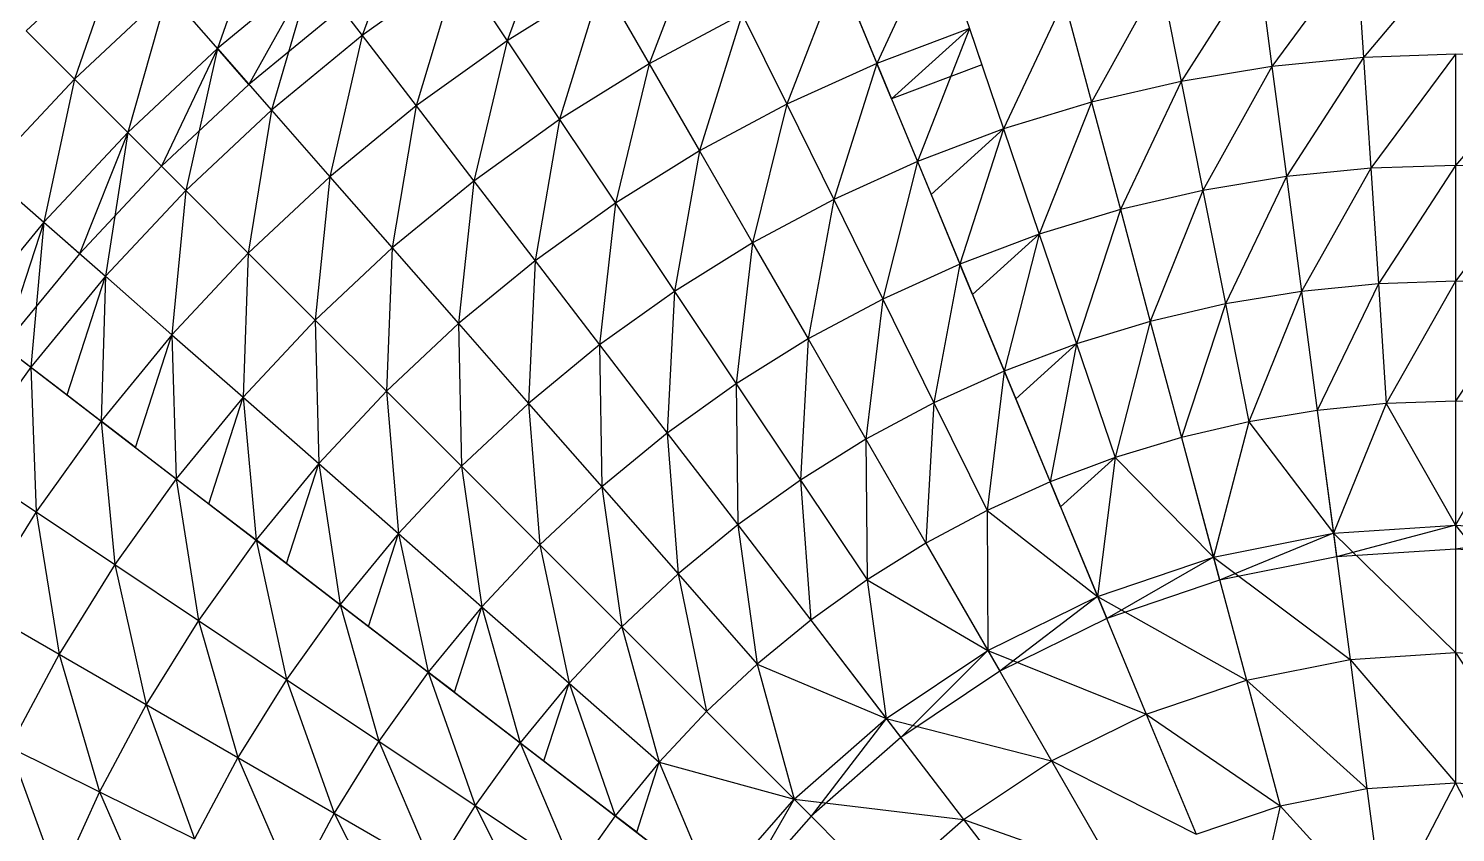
# Model space of a CAD drawing. Extents: x -1560 to 4680, y -1560 to 1560.
# Drawn here: x 2140 to 3120, y 431 to 983 of the extents above; entities that cross this region are included whole.
import ezdxf

# ---------------------------------------------------------------- set-up
doc = ezdxf.new("R2010")
doc.units = 0
doc.header["$MEASUREMENT"] = 0
for name, color, linetype in [('L30X30X3', 1, 'Continuous'), ('TRIO25X148_A', 4, 'Continuous'), ('TRIO25X148_B', 6, 'Continuous'), ('TRIO25X148_C', 96, 'Continuous'), ('TRIO25X148_D', 3, 'Continuous'), ('TRIO25X148_F', 52, 'Continuous')]:
    doc.layers.add(name, color=color, linetype=linetype)

msp = doc.modelspace()

# ---------------------------------------------------------------- linework, layer by layer
at = {"layer": 'L30X30X3'}
for p, q in [((2786.34, 982.93, 1048.46), (2794.83, 957.92, 1018.43)), ((2291.59, 944.62, 744.42), (2269.96, 969.29, 767.3)), ((2732.88, 934.6, 1018.43), (2722.77, 959, 1048.46)), ((2231.58, 888.42, 744.42), (2208.38, 911.62, 767.3)), ((2750.62, 891.76, 1108.7), (2760.02, 869.07, 1077.13)), ((2175.38, 828.41, 744.42), (2150.71, 850.04, 767.3)), ((2788.46, 800.4, 1131.46), (2779.81, 821.3, 1164.45)), ((2141.89, 750.53, 843.13), (2166.78, 731.43, 818.32)), ((2810.22, 747.87, 1215.51), (2818.11, 728.84, 1181.23)), ((2213.79, 695.36, 888.79), (2190.13, 713.52, 915.44)), ((2241.72, 673.93, 983.97), (2264.07, 656.78, 955.58)), ((2848.84, 654.64, 1226.25), (2841.76, 671.74, 1261.71)), ((3120, 642.05, 1302.88), (3120, 625.71, 1266.37)), ((2317.44, 615.82, 1018.43), (2296.48, 631.91, 1048.46)), ((3036.2, 636.56, 1302.88), (3038.33, 620.36, 1266.37)), ((2953.82, 620.18, 1302.88), (2958.05, 604.39, 1266.37)), ((2874.3, 593.18, 1302.88), (2880.55, 578.08, 1266.37)), ((2354.23, 587.6, 1108.7), (2373.71, 572.65, 1077.13)), ((2798.97, 556.03, 1302.88), (2807.14, 541.88, 1266.37)), ((2432.68, 527.4, 1131.46), (2414.73, 541.17, 1164.45)), ((2729.14, 509.38, 1302.88), (2739.09, 496.41, 1266.37)), ((2477.79, 492.79, 1215.51), (2494.13, 480.25, 1181.23)), ((2666, 454, 1302.88), (2677.55, 442.45, 1266.37)), ((2557.84, 431.36, 1226.25), (2543.16, 442.62, 1261.71))]:
    msp.add_line(p, q, dxfattribs=at)
at = {"layer": 'TRIO25X148_A'}
for p, q in [((2764.15, 1048.3, 983.97), (2786.34, 982.93, 1048.46)), ((2984.51, 1029.14, 1048.46), (2994.01, 956.98, 1108.7)), ((3052.11, 1035.8, 1048.46), (3056.87, 963.17, 1108.7)), ((2335.17, 1022.81, 767.3), (2369.47, 978.11, 843.13)), ((2435.05, 1025.1, 843.13), (2468.83, 974.55, 915.44)), ((2696.35, 1022.78, 983.97), (2722.77, 959, 1048.46)), ((2533.96, 1015.05, 915.44), (2566.47, 958.73, 983.97)), ((2917.49, 1018.07, 1048.46), (2931.69, 946.69, 1108.7)), ((2235.88, 1008.15, 688.22), (2269.96, 969.29, 767.3)), ((2851.34, 1002.65, 1048.46), (2870.18, 932.35, 1108.7)), ((2630.36, 992.88, 983.97), (2660.9, 930.97, 1048.46)), ((2138.72, 981.28, 606.18), (2171.84, 948.16, 688.22)), ((2786.34, 982.93, 1048.46), (2809.73, 914.01, 1108.7)), ((2369.47, 978.11, 843.13), (2406.48, 929.87, 915.44)), ((2468.83, 974.55, 915.44), (2504.96, 920.48, 983.97)), ((2269.96, 969.29, 767.3), (2307.11, 926.93, 843.13)), ((3056.87, 963.17, 1108.7), (3061.86, 887.07, 1164.45)), ((3120, 965.24, 1108.7), (3120, 888.97, 1164.45)), ((2566.47, 958.73, 983.97), (2600.99, 898.95, 1048.46)), ((2722.77, 959, 1048.46), (2750.62, 891.76, 1108.7)), ((2994.01, 956.98, 1108.7), (3003.97, 881.36, 1164.45)), ((2171.84, 948.16, 688.22), (2208.38, 911.62, 767.3)), ((2931.69, 946.69, 1108.7), (2946.57, 871.89, 1164.45)), ((2660.9, 930.97, 1048.46), (2693.09, 865.7, 1108.7)), ((2870.18, 932.35, 1108.7), (2889.92, 858.68, 1164.45)), ((2307.11, 926.93, 843.13), (2347.19, 881.22, 915.44)), ((2406.48, 929.87, 915.44), (2446.07, 878.28, 983.97)), ((2208.38, 911.62, 767.3), (2248.22, 871.78, 843.13)), ((2504.96, 920.48, 983.97), (2543.31, 863.08, 1048.46)), ((2809.73, 914.01, 1108.7), (2834.25, 841.79, 1164.45)), ((2600.99, 898.95, 1048.46), (2637.38, 835.92, 1108.7)), ((2750.62, 891.76, 1108.7), (2779.81, 821.3, 1164.45)), ((2111.85, 884.12, 688.22), (2150.71, 850.04, 767.3)), ((3061.86, 887.07, 1164.45), (3067.06, 807.76, 1215.51)), ((3120, 888.97, 1164.45), (3120, 809.49, 1215.51)), ((2347.19, 881.22, 915.44), (2390.07, 832.32, 983.97)), ((2446.07, 878.28, 983.97), (2488.09, 823.52, 1048.46)), ((3003.97, 881.36, 1164.45), (3014.34, 802.56, 1215.51)), ((2248.22, 871.78, 843.13), (2291.21, 828.79, 915.44)), ((2543.31, 863.08, 1048.46), (2583.74, 802.57, 1108.7)), ((2693.09, 865.7, 1108.7), (2726.82, 797.29, 1164.45)), ((2946.57, 871.89, 1164.45), (2962.08, 793.93, 1215.51)), ((2889.92, 858.68, 1164.45), (2910.49, 781.91, 1215.51)), ((2150.71, 850.04, 767.3), (2193.07, 812.89, 843.13)), ((2637.38, 835.92, 1108.7), (2675.51, 769.87, 1164.45)), ((2834.25, 841.79, 1164.45), (2859.8, 766.53, 1215.51)), ((2291.21, 828.79, 915.44), (2337.2, 782.8, 983.97)), ((2390.07, 832.32, 983.97), (2435.59, 780.42, 1048.46)), ((2488.09, 823.52, 1048.46), (2532.4, 765.77, 1108.7)), ((2779.81, 821.3, 1164.45), (2810.22, 747.87, 1215.51)), ((2193.07, 812.89, 843.13), (2238.78, 772.81, 915.44)), ((3067.06, 807.76, 1215.51), (3072.45, 725.53, 1261.71)), ((3120, 809.49, 1215.51), (3120, 727.09, 1261.71)), ((2583.74, 802.57, 1108.7), (2626.11, 739.15, 1164.45)), ((2726.82, 797.29, 1164.45), (2761.97, 726.01, 1215.51)), ((2962.08, 793.93, 1215.51), (2978.15, 713.12, 1261.71)), ((3014.34, 802.56, 1215.51), (3025.1, 720.87, 1261.71)), ((2097.19, 784.83, 767.3), (2141.89, 750.53, 843.13)), ((2337.2, 782.8, 983.97), (2386.01, 733.99, 1048.46)), ((2435.59, 780.42, 1048.46), (2483.58, 725.7, 1108.7)), ((2910.49, 781.91, 1215.51), (2931.82, 702.31, 1261.71)), ((2238.78, 772.81, 915.44), (2287.68, 729.93, 983.97)), ((2532.4, 765.77, 1108.7), (2578.83, 705.27, 1164.45)), ((2675.51, 769.87, 1164.45), (2715.25, 701.04, 1215.51)), ((2859.8, 766.53, 1215.51), (2886.29, 688.5, 1261.71)), ((2141.89, 750.53, 843.13), (2190.13, 713.52, 915.44)), ((2810.22, 747.87, 1215.51), (2841.76, 671.74, 1261.71)), ((2626.11, 739.15, 1164.45), (2670.27, 673.07, 1215.51)), ((2287.68, 729.93, 983.97), (2339.58, 684.41, 1048.46)), ((2386.01, 733.99, 1048.46), (2437.47, 682.53, 1108.7)), ((2483.58, 725.7, 1108.7), (2533.86, 668.36, 1164.45)), ((2761.97, 726.01, 1215.51), (2798.42, 652.1, 1261.71)), ((3120, 727.09, 1261.71), (3120, 642.05, 1302.88)), ((3025.1, 720.87, 1261.71), (3036.2, 636.56, 1302.88)), ((2190.13, 713.52, 915.44), (2241.72, 673.93, 983.97)), ((2578.83, 705.27, 1164.45), (2627.21, 642.21, 1215.51)), ((2715.25, 701.04, 1215.51), (2756.46, 629.67, 1261.71)), ((2931.82, 702.31, 1261.71), (2953.82, 620.18, 1302.88)), ((2094.9, 684.95, 843.13), (2145.45, 651.17, 915.44)), ((2339.58, 684.41, 1048.46), (2394.3, 636.42, 1108.7)), ((2437.47, 682.53, 1108.7), (2491.4, 628.6, 1164.45)), ((2241.72, 673.93, 983.97), (2296.48, 631.91, 1048.46)), ((2533.86, 668.36, 1164.45), (2586.27, 608.61, 1215.51)), ((2670.27, 673.07, 1215.51), (2716.05, 604.55, 1261.71)), ((2841.76, 671.74, 1261.71), (2874.3, 593.18, 1302.88)), ((2145.45, 651.17, 915.44), (2199.52, 615.04, 983.97)), ((2627.21, 642.21, 1215.51), (2677.38, 576.84, 1261.71)), ((3120, 642.05, 1302.88), (3120, 554.7, 1338.86)), ((2296.48, 631.91, 1048.46), (2354.23, 587.6, 1108.7)), ((2394.3, 636.42, 1108.7), (2451.64, 586.14, 1164.45)), ((2491.4, 628.6, 1164.45), (2547.6, 572.4, 1215.51)), ((2756.46, 629.67, 1261.71), (2798.97, 556.03, 1302.88)), ((3036.2, 636.56, 1302.88), (3047.6, 549.96, 1338.86)), ((2953.82, 620.18, 1302.88), (2976.43, 535.8, 1338.86)), ((2199.52, 615.04, 983.97), (2256.92, 576.69, 1048.46)), ((2586.27, 608.61, 1215.51), (2640.6, 546.65, 1261.71)), ((2874.3, 593.18, 1302.88), (2907.72, 512.48, 1338.86)), ((2104.95, 586.04, 915.44), (2161.27, 553.53, 983.97)), ((2354.23, 587.6, 1108.7), (2414.73, 541.17, 1164.45)), ((2451.64, 586.14, 1164.45), (2511.39, 533.73, 1215.51)), ((2256.92, 576.69, 1048.46), (2317.43, 536.26, 1108.7)), ((2547.6, 572.4, 1215.51), (2605.87, 514.13, 1261.71)), ((2677.38, 576.84, 1261.71), (2729.14, 509.38, 1302.88)), ((2161.27, 553.53, 983.97), (2221.05, 519.01, 1048.46)), ((2798.97, 556.03, 1302.88), (2842.65, 480.39, 1338.86)), ((3047.6, 549.96, 1338.86), (3059.26, 461.37, 1369.53)), ((3120, 554.7, 1338.86), (3120, 465.35, 1369.53)), ((2414.73, 541.17, 1164.45), (2477.79, 492.79, 1215.51)), ((2317.43, 536.26, 1108.7), (2380.85, 493.89, 1164.45)), ((2511.39, 533.73, 1215.51), (2573.35, 479.4, 1261.71)), ((2976.43, 535.8, 1338.86), (2999.56, 449.49, 1369.53)), ((2221.05, 519.01, 1048.46), (2284.08, 482.62, 1108.7)), ((2605.87, 514.13, 1261.71), (2666, 454, 1302.88)), ((2907.72, 512.48, 1338.86), (2941.92, 429.93, 1369.53)), ((2729.14, 509.38, 1302.88), (2782.32, 440.08, 1338.86)), ((2380.85, 493.89, 1164.45), (2446.93, 449.73, 1215.51)), ((2477.79, 492.79, 1215.51), (2543.16, 442.62, 1261.71)), ((2127.12, 489.64, 983.97), (2189.03, 459.1, 1048.46)), ((2284.08, 482.62, 1108.7), (2350.13, 444.49, 1164.45)), ((2842.65, 480.39, 1338.86), (2887.33, 403, 1369.53)), ((3059.26, 461.37, 1369.53), (3071.14, 371.11, 1394.78)), ((2189.03, 459.1, 1048.46), (2254.3, 426.91, 1108.7)), ((2666, 454, 1302.88), (2727.77, 392.23, 1338.86)), ((2350.13, 444.49, 1164.45), (2418.96, 404.75, 1215.51)), ((2446.93, 449.73, 1215.51), (2515.45, 403.95, 1261.71)), ((2543.16, 442.62, 1261.71), (2610.62, 390.86, 1302.88)), ((2782.32, 440.08, 1338.86), (2836.71, 369.19, 1369.53))]:
    msp.add_line(p, q, dxfattribs=at)
at = {"layer": 'TRIO25X148_B'}
for p, q in [((2335.17, 1022.81, 767.3), (2291.59, 944.62, 744.42)), ((2696.35, 1022.78, 983.97), (2732.88, 934.6, 1018.43)), ((2235.88, 1008.15, 688.22), (2291.59, 944.62, 744.42)), ((2732.88, 934.6, 1018.43), (2786.34, 982.93, 1048.46)), ((2269.96, 969.29, 767.3), (2231.58, 888.42, 744.42)), ((2722.77, 959, 1048.46), (2760.02, 869.07, 1077.13)), ((2171.84, 948.16, 688.22), (2231.58, 888.42, 744.42)), ((2208.38, 911.62, 767.3), (2175.38, 828.41, 744.42)), ((2760.02, 869.07, 1077.13), (2809.73, 914.01, 1108.7)), ((2750.62, 891.76, 1108.7), (2788.46, 800.4, 1131.46)), ((2111.85, 884.12, 688.22), (2175.38, 828.41, 744.42)), ((2150.71, 850.04, 767.3), (2123.22, 764.85, 744.42)), ((2788.46, 800.4, 1131.46), (2834.25, 841.79, 1164.45)), ((2779.81, 821.3, 1164.45), (2818.11, 728.84, 1181.23)), ((2166.78, 731.43, 818.32), (2193.07, 812.89, 843.13)), ((2097.19, 784.83, 767.3), (2166.78, 731.43, 818.32)), ((2213.79, 695.36, 888.79), (2238.78, 772.81, 915.44)), ((2818.11, 728.84, 1181.23), (2859.8, 766.53, 1215.51)), ((2141.89, 750.53, 843.13), (2213.79, 695.36, 888.79)), ((2810.22, 747.87, 1215.51), (2848.84, 654.64, 1226.25)), ((2264.07, 656.78, 955.58), (2287.68, 729.93, 983.97)), ((3120, 727.09, 1261.71), (3120, 625.71, 1266.37)), ((3025.1, 720.87, 1261.71), (3038.33, 620.36, 1266.37)), ((2190.13, 713.52, 915.44), (2264.07, 656.78, 955.58)), ((2931.82, 702.31, 1261.71), (2958.05, 604.39, 1266.37)), ((2848.84, 654.64, 1226.25), (2886.29, 688.5, 1261.71)), ((2317.44, 615.82, 1018.43), (2339.58, 684.41, 1048.46)), ((2241.72, 673.93, 983.97), (2317.44, 615.82, 1018.43)), ((2841.76, 671.74, 1261.71), (2880.55, 578.08, 1266.37)), ((3120, 642.05, 1302.88), (3038.33, 620.36, 1266.37)), ((2296.48, 631.91, 1048.46), (2373.71, 572.65, 1077.13)), ((2373.71, 572.65, 1077.13), (2394.3, 636.42, 1108.7)), ((2756.46, 629.67, 1261.71), (2807.14, 541.88, 1266.37)), ((3036.2, 636.56, 1302.88), (2958.05, 604.39, 1266.37)), ((3203.8, 636.56, 1302.88), (3120, 625.71, 1266.37)), ((2953.82, 620.18, 1302.88), (2880.55, 578.08, 1266.37)), ((2874.3, 593.18, 1302.88), (2807.14, 541.88, 1266.37)), ((2354.23, 587.6, 1108.7), (2432.68, 527.4, 1131.46)), ((2432.68, 527.4, 1131.46), (2451.64, 586.14, 1164.45)), ((2677.38, 576.84, 1261.71), (2739.09, 496.41, 1266.37)), ((2798.97, 556.03, 1302.88), (2739.09, 496.41, 1266.37)), ((2414.73, 541.17, 1164.45), (2494.13, 480.25, 1181.23)), ((2494.13, 480.25, 1181.23), (2511.39, 533.73, 1215.51)), ((2605.87, 514.13, 1261.71), (2677.55, 442.45, 1266.37)), ((2729.14, 509.38, 1302.88), (2677.55, 442.45, 1266.37)), ((2477.79, 492.79, 1215.51), (2557.84, 431.36, 1226.25)), ((2557.84, 431.36, 1226.25), (2573.35, 479.4, 1261.71)), ((3059.26, 461.37, 1369.53), (3072.39, 361.67, 1355.93)), ((2666, 454, 1302.88), (2623.59, 380.91, 1266.37)), ((2543.16, 442.62, 1261.71), (2623.59, 380.91, 1266.37))]:
    msp.add_line(p, q, dxfattribs=at)
at = {"layer": 'TRIO25X148_C'}
for p, q in [((2205, 1043.36, 606.18), (2138.72, 981.28, 606.18)), ((2335.17, 1022.81, 767.3), (2269.96, 969.29, 767.3)), ((2435.05, 1025.1, 843.13), (2369.47, 978.11, 843.13)), ((2533.96, 1015.05, 915.44), (2468.83, 974.55, 915.44)), ((2235.88, 1008.15, 688.22), (2171.84, 948.16, 688.22)), ((2630.36, 992.88, 983.97), (2566.47, 958.73, 983.97)), ((2786.34, 982.93, 1048.46), (2722.77, 959, 1048.46)), ((2369.47, 978.11, 843.13), (2307.11, 926.93, 843.13)), ((2468.83, 974.55, 915.44), (2406.48, 929.87, 915.44)), ((2269.96, 969.29, 767.3), (2208.38, 911.62, 767.3)), ((3056.87, 963.17, 1108.7), (2994.01, 956.98, 1108.7)), ((3120, 965.24, 1108.7), (3056.87, 963.17, 1108.7)), ((3183.13, 963.17, 1108.7), (3120, 965.24, 1108.7)), ((2566.47, 958.73, 983.97), (2504.96, 920.48, 983.97)), ((2722.77, 959, 1048.46), (2660.9, 930.97, 1048.46)), ((2994.01, 956.98, 1108.7), (2931.69, 946.69, 1108.7)), ((2171.84, 948.16, 688.22), (2111.85, 884.12, 688.22)), ((2931.69, 946.69, 1108.7), (2870.18, 932.35, 1108.7)), ((2660.9, 930.97, 1048.46), (2600.99, 898.95, 1048.46)), ((2870.18, 932.35, 1108.7), (2809.73, 914.01, 1108.7)), ((2307.11, 926.93, 843.13), (2248.22, 871.78, 843.13)), ((2406.48, 929.87, 915.44), (2347.19, 881.22, 915.44)), ((2208.38, 911.62, 767.3), (2150.71, 850.04, 767.3)), ((2504.96, 920.48, 983.97), (2446.07, 878.28, 983.97)), ((2809.73, 914.01, 1108.7), (2750.62, 891.76, 1108.7)), ((2600.99, 898.95, 1048.46), (2543.31, 863.08, 1048.46)), ((2750.62, 891.76, 1108.7), (2693.09, 865.7, 1108.7)), ((3061.86, 887.07, 1164.45), (3003.97, 881.36, 1164.45)), ((3120, 888.97, 1164.45), (3061.86, 887.07, 1164.45)), ((3178.14, 887.07, 1164.45), (3120, 888.97, 1164.45)), ((2347.19, 881.22, 915.44), (2291.21, 828.79, 915.44)), ((2446.07, 878.28, 983.97), (2390.07, 832.32, 983.97)), ((3003.97, 881.36, 1164.45), (2946.57, 871.89, 1164.45)), ((2248.22, 871.78, 843.13), (2193.07, 812.89, 843.13)), ((2543.31, 863.08, 1048.46), (2488.09, 823.52, 1048.46)), ((2693.09, 865.7, 1108.7), (2637.38, 835.92, 1108.7)), ((2946.57, 871.89, 1164.45), (2889.92, 858.68, 1164.45)), ((2889.92, 858.68, 1164.45), (2834.25, 841.79, 1164.45)), ((2150.71, 850.04, 767.3), (2097.19, 784.83, 767.3)), ((2637.38, 835.92, 1108.7), (2583.74, 802.57, 1108.7)), ((2834.25, 841.79, 1164.45), (2779.81, 821.3, 1164.45)), ((2291.21, 828.79, 915.44), (2238.78, 772.81, 915.44)), ((2390.07, 832.32, 983.97), (2337.2, 782.8, 983.97)), ((2488.09, 823.52, 1048.46), (2435.59, 780.42, 1048.46)), ((2779.81, 821.3, 1164.45), (2726.82, 797.29, 1164.45)), ((2193.07, 812.89, 843.13), (2141.89, 750.53, 843.13)), ((3067.06, 807.76, 1215.51), (3014.34, 802.56, 1215.51)), ((3120, 809.49, 1215.51), (3067.06, 807.76, 1215.51)), ((3172.94, 807.76, 1215.51), (3120, 809.49, 1215.51)), ((2583.74, 802.57, 1108.7), (2532.4, 765.77, 1108.7)), ((2726.82, 797.29, 1164.45), (2675.51, 769.87, 1164.45)), ((2962.08, 793.93, 1215.51), (2910.49, 781.91, 1215.51)), ((3014.34, 802.56, 1215.51), (2962.08, 793.93, 1215.51)), ((2337.2, 782.8, 983.97), (2287.68, 729.93, 983.97)), ((2435.59, 780.42, 1048.46), (2386.01, 733.99, 1048.46)), ((2910.49, 781.91, 1215.51), (2859.8, 766.53, 1215.51)), ((2238.78, 772.81, 915.44), (2190.13, 713.52, 915.44)), ((2532.4, 765.77, 1108.7), (2483.58, 725.7, 1108.7)), ((2675.51, 769.87, 1164.45), (2626.11, 739.15, 1164.45)), ((2859.8, 766.53, 1215.51), (2810.22, 747.87, 1215.51)), ((2141.89, 750.53, 843.13), (2094.9, 684.95, 843.13)), ((2810.22, 747.87, 1215.51), (2761.97, 726.01, 1215.51)), ((2626.11, 739.15, 1164.45), (2578.83, 705.27, 1164.45)), ((2287.68, 729.93, 983.97), (2241.72, 673.93, 983.97)), ((2386.01, 733.99, 1048.46), (2339.58, 684.41, 1048.46)), ((2483.58, 725.7, 1108.7), (2437.47, 682.53, 1108.7)), ((2761.97, 726.01, 1215.51), (2715.25, 701.04, 1215.51)), ((3072.45, 725.53, 1261.71), (3025.1, 720.87, 1261.71)), ((3120, 727.09, 1261.71), (3072.45, 725.53, 1261.71)), ((3167.55, 725.53, 1261.71), (3120, 727.09, 1261.71)), ((3025.1, 720.87, 1261.71), (2978.15, 713.12, 1261.71)), ((2190.13, 713.52, 915.44), (2145.45, 651.17, 915.44)), ((2978.15, 713.12, 1261.71), (2931.82, 702.31, 1261.71)), ((2578.83, 705.27, 1164.45), (2533.86, 668.36, 1164.45)), ((2715.25, 701.04, 1215.51), (2670.27, 673.07, 1215.51)), ((2931.82, 702.31, 1261.71), (2886.29, 688.5, 1261.71)), ((2886.29, 688.5, 1261.71), (2841.76, 671.74, 1261.71)), ((2339.58, 684.41, 1048.46), (2296.48, 631.91, 1048.46)), ((2437.47, 682.53, 1108.7), (2394.3, 636.42, 1108.7)), ((2241.72, 673.93, 983.97), (2199.52, 615.04, 983.97)), ((2533.86, 668.36, 1164.45), (2491.4, 628.6, 1164.45)), ((2670.27, 673.07, 1215.51), (2627.21, 642.21, 1215.51)), ((2841.76, 671.74, 1261.71), (2798.42, 652.1, 1261.71)), ((2145.45, 651.17, 915.44), (2104.95, 586.04, 915.44)), ((2798.42, 652.1, 1261.71), (2756.46, 629.67, 1261.71)), ((2627.21, 642.21, 1215.51), (2586.27, 608.61, 1215.51)), ((3036.2, 636.56, 1302.88), (3120, 642.05, 1302.88)), ((3120, 642.05, 1302.88), (3203.8, 636.56, 1302.88)), ((2296.48, 631.91, 1048.46), (2256.92, 576.69, 1048.46)), ((2394.3, 636.42, 1108.7), (2354.23, 587.6, 1108.7)), ((2491.4, 628.6, 1164.45), (2451.64, 586.14, 1164.45)), ((2756.46, 629.67, 1261.71), (2716.05, 604.55, 1261.71)), ((2953.82, 620.18, 1302.88), (3036.2, 636.56, 1302.88)), ((2874.3, 593.18, 1302.88), (2953.82, 620.18, 1302.88)), ((2199.52, 615.04, 983.97), (2161.27, 553.53, 983.97)), ((2586.27, 608.61, 1215.51), (2547.6, 572.4, 1215.51)), ((2716.05, 604.55, 1261.71), (2677.38, 576.84, 1261.71)), ((2798.97, 556.03, 1302.88), (2874.3, 593.18, 1302.88)), ((2354.23, 587.6, 1108.7), (2317.43, 536.26, 1108.7)), ((2451.64, 586.14, 1164.45), (2414.73, 541.17, 1164.45)), ((2256.92, 576.69, 1048.46), (2221.05, 519.01, 1048.46)), ((2547.6, 572.4, 1215.51), (2511.39, 533.73, 1215.51)), ((2677.38, 576.84, 1261.71), (2640.6, 546.65, 1261.71)), ((2161.27, 553.53, 983.97), (2127.12, 489.64, 983.97)), ((2729.14, 509.38, 1302.88), (2798.97, 556.03, 1302.88)), ((2976.43, 535.8, 1338.86), (3047.6, 549.96, 1338.86)), ((3047.6, 549.96, 1338.86), (3120, 554.7, 1338.86)), ((3120, 554.7, 1338.86), (3192.4, 549.96, 1338.86)), ((2414.73, 541.17, 1164.45), (2380.85, 493.89, 1164.45)), ((2640.6, 546.65, 1261.71), (2605.87, 514.13, 1261.71)), ((2317.43, 536.26, 1108.7), (2284.08, 482.62, 1108.7)), ((2511.39, 533.73, 1215.51), (2477.79, 492.79, 1215.51)), ((2907.72, 512.48, 1338.86), (2976.43, 535.8, 1338.86)), ((2221.05, 519.01, 1048.46), (2189.03, 459.1, 1048.46)), ((2605.87, 514.13, 1261.71), (2573.35, 479.4, 1261.71)), ((2842.65, 480.39, 1338.86), (2907.72, 512.48, 1338.86)), ((2666, 454, 1302.88), (2729.14, 509.38, 1302.88)), ((2380.85, 493.89, 1164.45), (2350.13, 444.49, 1164.45)), ((2477.79, 492.79, 1215.51), (2446.93, 449.73, 1215.51)), ((2284.08, 482.62, 1108.7), (2254.3, 426.91, 1108.7)), ((2782.32, 440.08, 1338.86), (2842.65, 480.39, 1338.86)), ((2573.35, 479.4, 1261.71), (2543.16, 442.62, 1261.71)), ((2999.56, 449.49, 1369.53), (3059.26, 461.37, 1369.53)), ((3059.26, 461.37, 1369.53), (3120, 465.35, 1369.53)), ((3120, 465.35, 1369.53), (3180.74, 461.37, 1369.53)), ((2189.03, 459.1, 1048.46), (2161, 397.23, 1048.46)), ((2610.62, 390.86, 1302.88), (2666, 454, 1302.88)), ((2350.13, 444.49, 1164.45), (2322.71, 393.18, 1164.45)), ((2446.93, 449.73, 1215.51), (2418.96, 404.75, 1215.51)), ((2543.16, 442.62, 1261.71), (2515.45, 403.95, 1261.71)), ((2941.92, 429.93, 1369.53), (2999.56, 449.49, 1369.53)), ((2727.77, 392.23, 1338.86), (2782.32, 440.08, 1338.86))]:
    msp.add_line(p, q, dxfattribs=at)
at = {"layer": 'TRIO25X148_D'}
for p, q in [((2403.75, 1071.95, 767.3), (2369.47, 978.11, 843.13)), ((2303.71, 1063.81, 688.22), (2269.96, 969.29, 767.3)), ((2503.56, 1067.7, 843.13), (2468.83, 974.55, 915.44)), ((2601.6, 1051.21, 915.44), (2566.47, 958.73, 983.97)), ((2764.15, 1048.3, 983.97), (2722.77, 959, 1048.46)), ((2205, 1043.36, 606.18), (2171.84, 948.16, 688.22)), ((2984.51, 1029.14, 1048.46), (2931.69, 946.69, 1108.7)), ((3052.11, 1035.8, 1048.46), (2994.01, 956.98, 1108.7)), ((3120, 1038.02, 1048.46), (3056.87, 963.17, 1108.7)), ((2335.17, 1022.81, 767.3), (2307.11, 926.93, 843.13)), ((2435.05, 1025.1, 843.13), (2406.48, 929.87, 915.44)), ((2696.35, 1022.78, 983.97), (2660.9, 930.97, 1048.46)), ((2533.96, 1015.05, 915.44), (2504.96, 920.48, 983.97)), ((2917.49, 1018.07, 1048.46), (2870.18, 932.35, 1108.7)), ((2235.88, 1008.15, 688.22), (2208.38, 911.62, 767.3)), ((2851.34, 1002.65, 1048.46), (2809.73, 914.01, 1108.7)), ((2630.36, 992.88, 983.97), (2600.99, 898.95, 1048.46)), ((2786.34, 982.93, 1048.46), (2750.62, 891.76, 1108.7)), ((2369.47, 978.11, 843.13), (2347.19, 881.22, 915.44)), ((2468.83, 974.55, 915.44), (2446.07, 878.28, 983.97)), ((2269.96, 969.29, 767.3), (2248.22, 871.78, 843.13)), ((3056.87, 963.17, 1108.7), (3003.97, 881.36, 1164.45)), ((3120, 965.24, 1108.7), (3061.86, 887.07, 1164.45)), ((3183.13, 963.17, 1108.7), (3120, 888.97, 1164.45)), ((2566.47, 958.73, 983.97), (2543.31, 863.08, 1048.46)), ((2722.77, 959, 1048.46), (2693.09, 865.7, 1108.7)), ((2994.01, 956.98, 1108.7), (2946.57, 871.89, 1164.45)), ((2171.84, 948.16, 688.22), (2150.71, 850.04, 767.3)), ((2931.69, 946.69, 1108.7), (2889.92, 858.68, 1164.45)), ((2660.9, 930.97, 1048.46), (2637.38, 835.92, 1108.7)), ((2870.18, 932.35, 1108.7), (2834.25, 841.79, 1164.45)), ((2307.11, 926.93, 843.13), (2291.21, 828.79, 915.44)), ((2406.48, 929.87, 915.44), (2390.07, 832.32, 983.97)), ((2208.38, 911.62, 767.3), (2193.07, 812.89, 843.13)), ((2504.96, 920.48, 983.97), (2488.09, 823.52, 1048.46)), ((2809.73, 914.01, 1108.7), (2779.81, 821.3, 1164.45)), ((2600.99, 898.95, 1048.46), (2583.74, 802.57, 1108.7)), ((2750.62, 891.76, 1108.7), (2726.82, 797.29, 1164.45)), ((3061.86, 887.07, 1164.45), (3014.34, 802.56, 1215.51)), ((3120, 888.97, 1164.45), (3067.06, 807.76, 1215.51)), ((3178.14, 887.07, 1164.45), (3120, 809.49, 1215.51)), ((2347.19, 881.22, 915.44), (2337.2, 782.8, 983.97)), ((2446.07, 878.28, 983.97), (2435.59, 780.42, 1048.46)), ((3003.97, 881.36, 1164.45), (2962.08, 793.93, 1215.51)), ((2248.22, 871.78, 843.13), (2238.78, 772.81, 915.44)), ((2543.31, 863.08, 1048.46), (2532.4, 765.77, 1108.7)), ((2693.09, 865.7, 1108.7), (2675.51, 769.87, 1164.45)), ((2946.57, 871.89, 1164.45), (2910.49, 781.91, 1215.51)), ((2889.92, 858.68, 1164.45), (2859.8, 766.53, 1215.51)), ((2150.71, 850.04, 767.3), (2141.89, 750.53, 843.13)), ((2637.38, 835.92, 1108.7), (2626.11, 739.15, 1164.45)), ((2834.25, 841.79, 1164.45), (2810.22, 747.87, 1215.51)), ((2291.21, 828.79, 915.44), (2287.68, 729.93, 983.97)), ((2390.07, 832.32, 983.97), (2386.01, 733.99, 1048.46)), ((2488.09, 823.52, 1048.46), (2483.58, 725.7, 1108.7)), ((2779.81, 821.3, 1164.45), (2761.97, 726.01, 1215.51)), ((2193.07, 812.89, 843.13), (2190.13, 713.52, 915.44)), ((3067.06, 807.76, 1215.51), (3025.1, 720.87, 1261.71)), ((3120, 809.49, 1215.51), (3072.45, 725.53, 1261.71)), ((3172.94, 807.76, 1215.51), (3120, 727.09, 1261.71)), ((2583.74, 802.57, 1108.7), (2578.83, 705.27, 1164.45)), ((2726.82, 797.29, 1164.45), (2715.25, 701.04, 1215.51)), ((2962.08, 793.93, 1215.51), (2931.82, 702.31, 1261.71)), ((3014.34, 802.56, 1215.51), (2978.15, 713.12, 1261.71)), ((2337.2, 782.8, 983.97), (2339.58, 684.41, 1048.46)), ((2435.59, 780.42, 1048.46), (2437.47, 682.53, 1108.7)), ((2910.49, 781.91, 1215.51), (2886.29, 688.5, 1261.71)), ((2238.78, 772.81, 915.44), (2241.72, 673.93, 983.97)), ((2532.4, 765.77, 1108.7), (2533.86, 668.36, 1164.45)), ((2675.51, 769.87, 1164.45), (2670.27, 673.07, 1215.51)), ((2859.8, 766.53, 1215.51), (2841.76, 671.74, 1261.71)), ((2141.89, 750.53, 843.13), (2145.45, 651.17, 915.44)), ((2810.22, 747.87, 1215.51), (2798.42, 652.1, 1261.71)), ((2626.11, 739.15, 1164.45), (2627.21, 642.21, 1215.51)), ((2287.68, 729.93, 983.97), (2296.48, 631.91, 1048.46)), ((2386.01, 733.99, 1048.46), (2394.3, 636.42, 1108.7)), ((2483.58, 725.7, 1108.7), (2491.4, 628.6, 1164.45)), ((2761.97, 726.01, 1215.51), (2756.46, 629.67, 1261.71)), ((3072.45, 725.53, 1261.71), (3036.2, 636.56, 1302.88)), ((3072.45, 725.53, 1261.71), (3120, 642.05, 1302.88)), ((3167.55, 725.53, 1261.71), (3120, 642.05, 1302.88)), ((2190.13, 713.52, 915.44), (2199.52, 615.04, 983.97)), ((2978.15, 713.12, 1261.71), (2953.82, 620.18, 1302.88)), ((2978.15, 713.12, 1261.71), (3036.2, 636.56, 1302.88)), ((2578.83, 705.27, 1164.45), (2586.27, 608.61, 1215.51)), ((2715.25, 701.04, 1215.51), (2716.05, 604.55, 1261.71)), ((2886.29, 688.5, 1261.71), (2874.3, 593.18, 1302.88)), ((2886.29, 688.5, 1261.71), (2953.82, 620.18, 1302.88)), ((2339.58, 684.41, 1048.46), (2354.23, 587.6, 1108.7)), ((2437.47, 682.53, 1108.7), (2451.64, 586.14, 1164.45)), ((2241.72, 673.93, 983.97), (2256.92, 576.69, 1048.46)), ((2533.86, 668.36, 1164.45), (2547.6, 572.4, 1215.51)), ((2670.27, 673.07, 1215.51), (2677.38, 576.84, 1261.71)), ((2145.45, 651.17, 915.44), (2161.27, 553.53, 983.97)), ((2798.42, 652.1, 1261.71), (2798.97, 556.03, 1302.88)), ((2798.42, 652.1, 1261.71), (2874.3, 593.18, 1302.88)), ((2627.21, 642.21, 1215.51), (2640.6, 546.65, 1261.71)), ((3120, 642.05, 1302.88), (3192.4, 549.96, 1338.86)), ((2296.48, 631.91, 1048.46), (2317.43, 536.26, 1108.7)), ((2394.3, 636.42, 1108.7), (2414.73, 541.17, 1164.45)), ((2491.4, 628.6, 1164.45), (2511.39, 533.73, 1215.51)), ((3036.2, 636.56, 1302.88), (3120, 554.7, 1338.86)), ((2953.82, 620.18, 1302.88), (3047.6, 549.96, 1338.86)), ((2199.52, 615.04, 983.97), (2221.05, 519.01, 1048.46)), ((2586.27, 608.61, 1215.51), (2605.87, 514.13, 1261.71)), ((2716.05, 604.55, 1261.71), (2729.14, 509.38, 1302.88)), ((2716.05, 604.55, 1261.71), (2798.97, 556.03, 1302.88)), ((2874.3, 593.18, 1302.88), (2976.43, 535.8, 1338.86)), ((2354.23, 587.6, 1108.7), (2380.85, 493.89, 1164.45)), ((2451.64, 586.14, 1164.45), (2477.79, 492.79, 1215.51)), ((2256.92, 576.69, 1048.46), (2284.08, 482.62, 1108.7)), ((2547.6, 572.4, 1215.51), (2573.35, 479.4, 1261.71)), ((2161.27, 553.53, 983.97), (2189.03, 459.1, 1048.46)), ((2798.97, 556.03, 1302.88), (2907.72, 512.48, 1338.86)), ((3047.6, 549.96, 1338.86), (3120, 465.35, 1369.53)), ((3120, 554.7, 1338.86), (3180.74, 461.37, 1369.53)), ((2414.73, 541.17, 1164.45), (2446.93, 449.73, 1215.51)), ((2640.6, 546.65, 1261.71), (2666, 454, 1302.88)), ((2640.6, 546.65, 1261.71), (2729.14, 509.38, 1302.88)), ((2317.43, 536.26, 1108.7), (2350.13, 444.49, 1164.45)), ((2511.39, 533.73, 1215.51), (2543.16, 442.62, 1261.71)), ((2976.43, 535.8, 1338.86), (3059.26, 461.37, 1369.53)), ((2221.05, 519.01, 1048.46), (2254.3, 426.91, 1108.7)), ((2907.72, 512.48, 1338.86), (2999.56, 449.49, 1369.53)), ((2729.14, 509.38, 1302.88), (2842.65, 480.39, 1338.86)), ((2380.85, 493.89, 1164.45), (2418.96, 404.75, 1215.51)), ((2477.79, 492.79, 1215.51), (2515.45, 403.95, 1261.71)), ((2127.12, 489.64, 983.97), (2161, 397.23, 1048.46)), ((2284.08, 482.62, 1108.7), (2322.71, 393.18, 1164.45)), ((2842.65, 480.39, 1338.86), (2941.92, 429.93, 1369.53)), ((2573.35, 479.4, 1261.71), (2610.62, 390.86, 1302.88)), ((2573.35, 479.4, 1261.71), (2666, 454, 1302.88)), ((3120, 465.35, 1369.53), (3071.14, 371.11, 1394.78)), ((3120, 465.35, 1369.53), (3168.86, 371.11, 1394.78)), ((2189.03, 459.1, 1048.46), (2228.24, 369.38, 1108.7)), ((2666, 454, 1302.88), (2782.32, 440.08, 1338.86)), ((2350.13, 444.49, 1164.45), (2393.99, 358.03, 1215.51)), ((2446.93, 449.73, 1215.51), (2490.33, 363.54, 1261.71)), ((2999.56, 449.49, 1369.53), (2976.76, 345.82, 1394.78)), ((2999.56, 449.49, 1369.53), (3071.14, 371.11, 1394.78)), ((2782.32, 440.08, 1338.86), (2887.33, 403, 1369.53))]:
    msp.add_line(p, q, dxfattribs=at)
at = {"layer": 'TRIO25X148_F'}
for p, q in [((2355.15, 996.78, 744.42), (2291.59, 944.62, 744.42)), ((2707.13, 996.75, 955.58), (2732.88, 934.6, 1018.43)), ((2794.83, 957.92, 1018.43), (2732.88, 934.6, 1018.43)), ((2291.59, 944.62, 744.42), (2231.58, 888.42, 744.42)), ((2732.88, 934.6, 1018.43), (2760.02, 869.07, 1077.13)), ((2231.58, 888.42, 744.42), (2175.38, 828.41, 744.42)), ((2760.02, 869.07, 1077.13), (2788.46, 800.4, 1131.46)), ((2175.38, 828.41, 744.42), (2123.22, 764.85, 744.42)), ((2788.46, 800.4, 1131.46), (2818.11, 728.84, 1181.23)), ((2123.22, 764.85, 744.42), (2166.78, 731.43, 818.32)), ((2166.78, 731.43, 818.32), (2213.79, 695.36, 888.79)), ((2818.11, 728.84, 1181.23), (2848.84, 654.64, 1226.25)), ((2213.79, 695.36, 888.79), (2264.07, 656.78, 955.58)), ((2264.07, 656.78, 955.58), (2317.44, 615.82, 1018.43)), ((2848.84, 654.64, 1226.25), (2880.55, 578.08, 1266.37)), ((3038.33, 620.36, 1266.37), (2958.05, 604.39, 1266.37)), ((3120, 625.71, 1266.37), (3038.33, 620.36, 1266.37)), ((3201.67, 620.36, 1266.37), (3120, 625.71, 1266.37)), ((2317.44, 615.82, 1018.43), (2373.71, 572.65, 1077.13)), ((2958.05, 604.39, 1266.37), (2880.55, 578.08, 1266.37)), ((2880.55, 578.08, 1266.37), (2807.14, 541.88, 1266.37)), ((2373.71, 572.65, 1077.13), (2432.68, 527.4, 1131.46)), ((2807.14, 541.88, 1266.37), (2739.09, 496.41, 1266.37)), ((2432.68, 527.4, 1131.46), (2494.13, 480.25, 1181.23)), ((2739.09, 496.41, 1266.37), (2677.55, 442.45, 1266.37)), ((2494.13, 480.25, 1181.23), (2557.84, 431.36, 1226.25)), ((2677.55, 442.45, 1266.37), (2623.59, 380.91, 1266.37)), ((2557.84, 431.36, 1226.25), (2623.59, 380.91, 1266.37))]:
    msp.add_line(p, q, dxfattribs=at)

doc.saveas('drawing.dxf')
